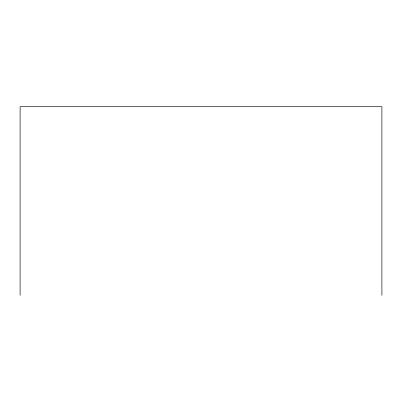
<?xml version="1.0" encoding="UTF-8"?>
<svg xmlns="http://www.w3.org/2000/svg" width="402" height="402" viewBox="0 0 402 402"><rect width="100%" height="100%" fill="white"/><g stroke="black" fill="none" stroke-linecap="round" stroke-linejoin="round"><path stroke-width="0.6" d="M381.9 295.289L381.9 106.711L20.1 106.711L20.1 295.289"/></g></svg>
